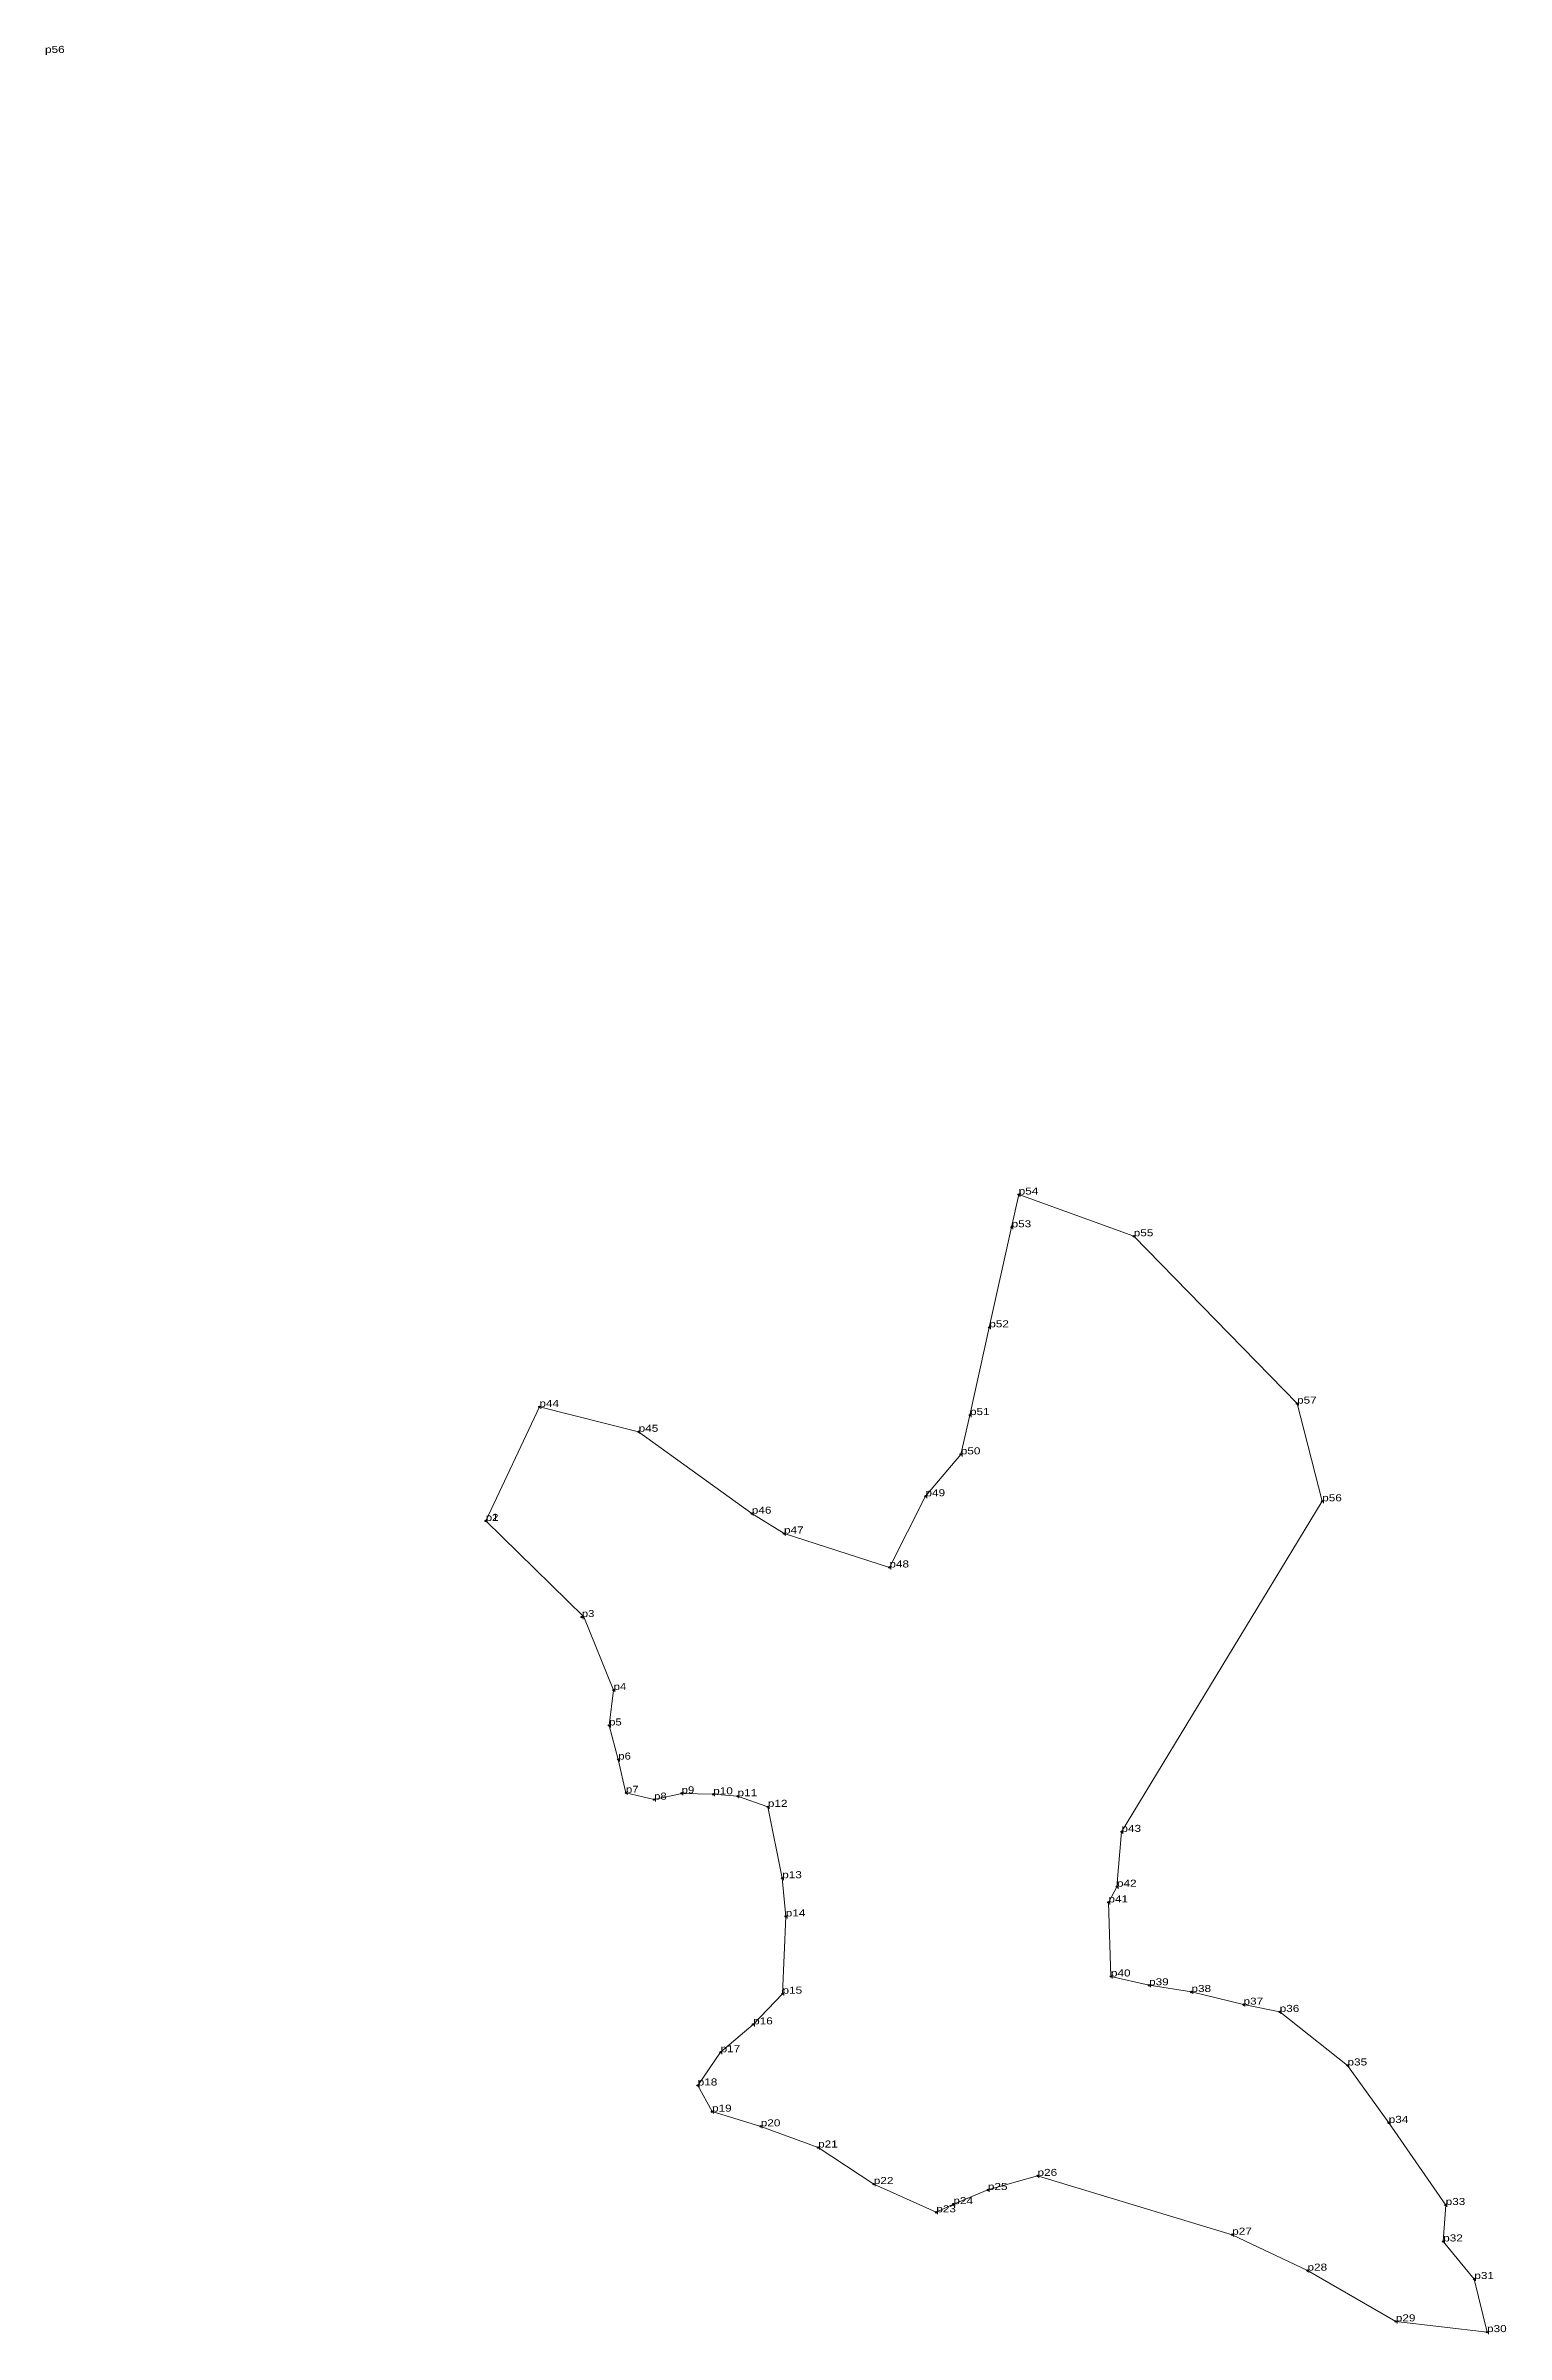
# Model space of a CAD drawing. Header units: metres. Extents: x 544648 to 555948, y 1833669 to 1842315.
# Drawn here: x 555575 to 555948, y 1840002 to 1840588 of the extents above; entities that cross this region are included whole.
import ezdxf

# ---------------------------------------------------------------- set-up
doc = ezdxf.new("R2010")
doc.units = ezdxf.units.M
doc.header["$LTSCALE"] = 0.72
doc.header["$PDMODE"] = 32
doc.header["$PDSIZE"] = 0.36
doc.layers.add('10', color=7, linetype='Continuous', lineweight=13)
doc.layers.add('12', color=7, linetype='Continuous')
doc.layers.add('7', color=7, linetype='Continuous')

msp = doc.modelspace()

# ---------------------------------------------------------------- linework, layer by layer
at = {"layer": '10'}
for points in [[(555846.67, 1840112.7), (555848.85, 1840116.71), (555850, 1840130.76), (555901.37, 1840215.4), (555894.94, 1840240.42), (555853.14, 1840283.26), (555823.7, 1840293.94), (555821.88, 1840285.55), (555816.17, 1840259.94), (555811.23, 1840237.47), (555808.88, 1840227.41), (555799.85, 1840216.69), (555790.61, 1840198.46), (555763.64, 1840207.15), (555755.4, 1840212.24), (555726.44, 1840233.2), (555701.04, 1840239.57), (555687.32, 1840210.39)], [(555687.32, 1840210.39), (555712.4, 1840185.8), (555720.04, 1840167.08), (555718.89, 1840158.01), (555721.23, 1840149.28), (555723.2, 1840140.76), (555730.4, 1840139.02), (555737.45, 1840140.63), (555745.52, 1840140.38), (555751.75, 1840139.9), (555759.51, 1840137.17), (555763.18, 1840118.9), (555764.08, 1840109.11), (555763.26, 1840089.33), (555755.74, 1840081.47), (555747.41, 1840074.35), (555741.55, 1840065.83), (555745.22, 1840059.13), (555757.69, 1840055.37), (555772.37, 1840049.95), (555786.62, 1840040.59), (555802.62, 1840033.36), (555806.99, 1840035.45), (555815.81, 1840039.08), (555828.52, 1840042.68), (555878.34, 1840027.63), (555897.61, 1840018.43), (555920.21, 1840005.43), (555943.56, 1840002.69), (555940.3, 1840016.28), (555932.34, 1840025.9), (555932.97, 1840035.23), (555918.39, 1840056.26), (555907.85, 1840070.96), (555890.49, 1840084.67), (555881.24, 1840086.53), (555867.91, 1840089.77), (555857.07, 1840091.48), (555847.3, 1840093.74), (555846.67, 1840112.7)]]:
    msp.add_lwpolyline(points, dxfattribs=at)
at = {"layer": '7'}
for p in [(555823.7, 1840293.94), (555821.88, 1840285.55), (555853.14, 1840283.26), (555816.17, 1840259.93), (555701.04, 1840239.57), (555811.23, 1840237.47), (555894.94, 1840240.41), (555726.44, 1840233.2), (555808.88, 1840227.41), (555799.85, 1840216.69), (555901.37, 1840215.41), (555687.32, 1840210.39), (555687.33, 1840210.37), (555755.41, 1840212.24), (555763.63, 1840207.15), (555790.61, 1840198.46), (555711.89, 1840185.76), (555720.04, 1840167.08), (555718.89, 1840158.01), (555721.23, 1840149.28), (555723.2, 1840140.76), (555730.4, 1840139.02), (555737.45, 1840140.63), (555745.52, 1840140.38), (555751.75, 1840139.9), (555759.51, 1840137.17), (555850.01, 1840130.76), (555763.18, 1840118.9), (555848.85, 1840116.71), (555764.08, 1840109.11), (555846.67, 1840112.7), (555847.3, 1840093.74), (555857.07, 1840091.48), (555763.26, 1840089.33), (555867.91, 1840089.77), (555881.24, 1840086.53), (555890.49, 1840084.67), (555755.74, 1840081.47), (555747.41, 1840074.35), (555907.85, 1840070.96), (555741.55, 1840065.83), (555745.22, 1840059.13), (555757.69, 1840055.37), (555918.39, 1840056.26), (555772.37, 1840049.95), (555786.62, 1840040.59), (555815.81, 1840039.08), (555828.52, 1840042.68), (555802.62, 1840033.35), (555806.99, 1840035.45), (555932.97, 1840035.23), (555878.34, 1840027.63), (555932.34, 1840025.9), (555897.61, 1840018.43), (555940.3, 1840016.28), (555920.21, 1840005.43), (555943.56, 1840002.69)]:
    msp.add_point(p, dxfattribs=at)

# ---------------------------------------------------------------- texts
at = {"layer": '12'}
for s, width, p in [('p56', 1.25, (555574.52, 1840586.23)), ('p54', 1.25, (555823.7, 1840293.94)), ('p53', 1.25, (555821.88, 1840285.55)), ('p55', 1.25, (555853.14, 1840283.26)), ('p52', 1.25, (555816.17, 1840259.94)), ('p44', 1.25, (555701.04, 1840239.57)), ('p51', 1.25, (555811.23, 1840237.47)), ('p57', 1.25, (555894.94, 1840240.42)), ('p45', 1.25, (555726.44, 1840233.2)), ('p50', 1.25, (555808.88, 1840227.41)), ('p46', 1.25, (555755.4, 1840212.24)), ('p49', 1.25, (555799.85, 1840216.69)), ('p56', 1.25, (555901.37, 1840215.4)), ('p2', 1.2, (555687.32, 1840210.39)), ('p1', 1.2, (555687.33, 1840210.37)), ('p47', 1.25, (555763.64, 1840207.15)), ('p48', 1.25, (555790.61, 1840198.46)), ('p3', 1.2, (555711.89, 1840185.76)), ('p4', 1.2, (555720.04, 1840167.08)), ('p5', 1.2, (555718.89, 1840158.01)), ('p6', 1.2, (555721.23, 1840149.28)), ('p7', 1.2, (555723.2, 1840140.76)), ('p8', 1.2, (555730.4, 1840139.02)), ('p9', 1.2, (555737.45, 1840140.63)), ('p10', 1.25, (555745.52, 1840140.38)), ('p11', 1.25, (555751.75, 1840139.9)), ('p12', 1.25, (555759.51, 1840137.17)), ('p43', 1.25, (555850, 1840130.76)), ('p13', 1.25, (555763.18, 1840118.9)), ('p41', 1.25, (555846.67, 1840112.7)), ('p42', 1.25, (555848.85, 1840116.71)), ('p14', 1.25, (555764.08, 1840109.11)), ('p15', 1.25, (555763.26, 1840089.33)), ('p40', 1.25, (555847.3, 1840093.74)), ('p39', 1.25, (555857.07, 1840091.48)), ('p38', 1.25, (555867.91, 1840089.77)), ('p37', 1.25, (555881.24, 1840086.53)), ('p36', 1.25, (555890.49, 1840084.67)), ('p16', 1.25, (555755.74, 1840081.47)), ('p17', 1.25, (555747.41, 1840074.35)), ('p18', 1.25, (555741.55, 1840065.83)), ('p35', 1.25, (555907.85, 1840070.96)), ('p19', 1.25, (555745.22, 1840059.13)), ('p20', 1.25, (555757.69, 1840055.37)), ('p34', 1.25, (555918.39, 1840056.26)), ('p21', 1.25, (555772.37, 1840049.95)), ('p26', 1.25, (555828.52, 1840042.68)), ('p22', 1.25, (555786.62, 1840040.59)), ('p25', 1.25, (555815.81, 1840039.08)), ('p23', 1.25, (555802.62, 1840033.36)), ('p24', 1.25, (555806.99, 1840035.45)), ('p33', 1.25, (555932.97, 1840035.23)), ('p27', 1.25, (555878.34, 1840027.63)), ('p32', 1.25, (555932.34, 1840025.9)), ('p28', 1.25, (555897.61, 1840018.43)), ('p31', 1.25, (555940.3, 1840016.28)), ('p29', 1.25, (555920.21, 1840005.43)), ('p30', 1.25, (555943.56, 1840002.69))]:
    msp.add_text(s, height=1.8, dxfattribs=dict(at, width=width)).set_placement(p)

doc.saveas('drawing.dxf')
